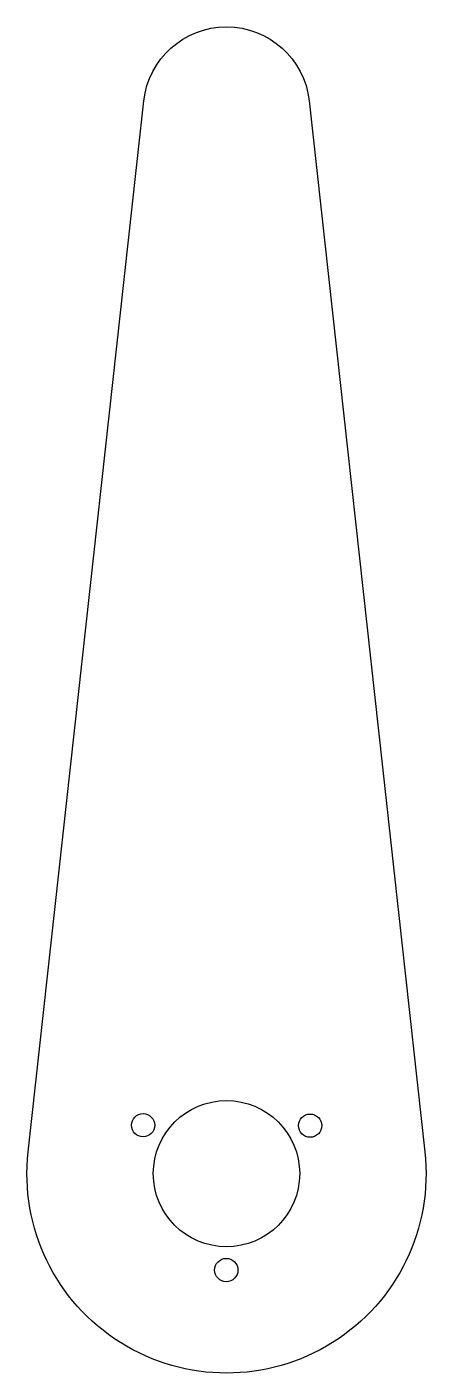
# Model space of a CAD drawing. Header units: millimetres. Extents: x -190 to -130, y -145 to 57.
import ezdxf

# ---------------------------------------------------------------- set-up
doc = ezdxf.new("R2010")
doc.units = ezdxf.units.MM
doc.layers.get('0').update_dxf_attribs({"linetype": 'CONTINUOUS'})

msp = doc.modelspace()

# ---------------------------------------------------------------- linework, layer by layer
msp.add_lwpolyline([(-147.57, 46.37), (-130.18, -111.72, -1.116071), (-189.82, -111.72), (-172.43, 46.37, -0.896001)], format="xyb", close=True)
for centre, radius in [((-160, -115), 11), ((-172.54, -107.72), 1.75), ((-147.43, -107.78), 1.75), ((-160.03, -129.5), 1.75)]:
    msp.add_circle(centre, radius)

doc.saveas('drawing.dxf')
